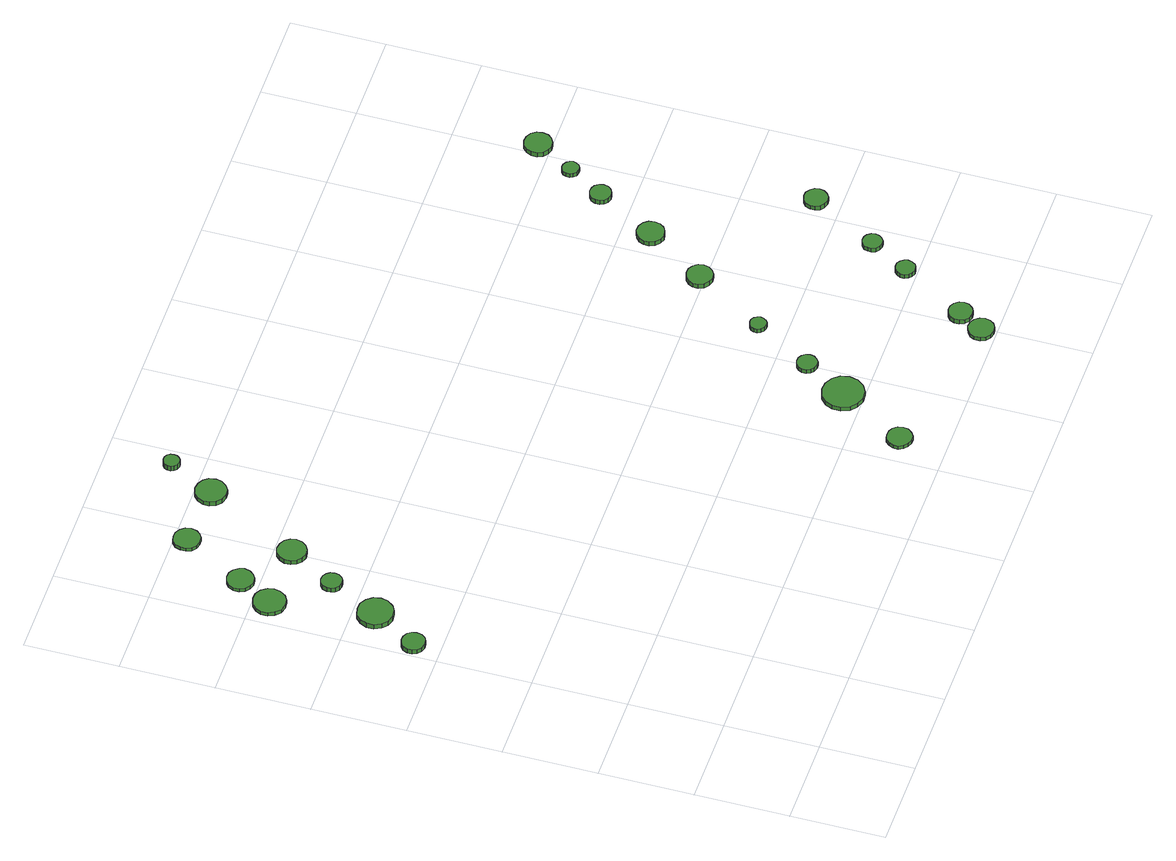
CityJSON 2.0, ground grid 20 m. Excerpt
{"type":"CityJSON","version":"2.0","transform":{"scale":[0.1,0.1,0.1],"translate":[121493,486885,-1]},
"CityObjects":{
"tree1":{"type":"SolitaryVegetationObject","attributes":{"function":"something"},"geometry":[{"type":"MultiSurface","lod":"1","boundaries":[[[0,1,2,3,4,5,6,7,8,9,10,11,12,13,14]],[[15,16,17,18,19,20,21,22,23,24,25,26,27,28,29]],[[0,29,28,1]],[[1,28,27,2]],[[2,27,26,3]],[[3,26,25,4]],[[4,25,24,5]],[[5,24,23,6]],[[6,23,22,7]],[[7,22,21,8]],[[8,21,20,9]],[[9,20,19,10]],[[10,19,18,11]],[[11,18,17,12]],[[12,17,16,13]],[[13,16,15,14]],[[14,15,29,0]]]}]},
"tree2":{"type":"SolitaryVegetationObject","attributes":{"function":"something"},"geometry":[{"type":"MultiSurface","lod":"1","boundaries":[[[30,31,32,33,34,35,36,37,38,39,40,41,42,43,44]],[[45,46,47,48,49,50,51,52,53,54,55,56,57,58,59]],[[30,59,58,31]],[[31,58,57,32]],[[32,57,56,33]],[[33,56,55,34]],[[34,55,54,35]],[[35,54,53,36]],[[36,53,52,37]],[[37,52,51,38]],[[38,51,50,39]],[[39,50,49,40]],[[40,49,48,41]],[[41,48,47,42]],[[42,47,46,43]],[[43,46,45,44]],[[44,45,59,30]]]}]},
"tree3":{"type":"SolitaryVegetationObject","attributes":{"function":"something"},"geometry":[{"type":"MultiSurface","lod":"1","boundaries":[[[60,61,62,63,64,65,66,67,68,69,70,71,72,73,74]],[[75,76,77,78,79,80,81,82,83,84,85,86,87,88,89]],[[60,89,88,61]],[[61,88,87,62]],[[62,87,86,63]],[[63,86,85,64]],[[64,85,84,65]],[[65,84,83,66]],[[66,83,82,67]],[[67,82,81,68]],[[68,81,80,69]],[[69,80,79,70]],[[70,79,78,71]],[[71,78,77,72]],[[72,77,76,73]],[[73,76,75,74]],[[74,75,89,60]]]}]},
"tree4":{"type":"SolitaryVegetationObject","attributes":{"function":"something"},"geometry":[{"type":"MultiSurface","lod":"1","boundaries":[[[90,91,92,93,94,95,96,97,98,99,100,101,102,103,104]],[[105,106,107,108,109,110,111,112,113,114,115,116,117,118,119]],[[90,119,118,91]],[[91,118,117,92]],[[92,117,116,93]],[[93,116,115,94]],[[94,115,114,95]],[[95,114,113,96]],[[96,113,112,97]],[[97,112,111,98]],[[98,111,110,99]],[[99,110,109,100]],[[100,109,108,101]],[[101,108,107,102]],[[102,107,106,103]],[[103,106,105,104]],[[104,105,119,90]]]}]},
"tree5":{"type":"SolitaryVegetationObject","attributes":{"function":"something"},"geometry":[{"type":"MultiSurface","lod":"1","boundaries":[[[120,121,122,123,124,125,126,127,128,129,130,131,132,133,134]],[[135,136,137,138,139,140,141,142,143,144,145,146,147,148,149]],[[120,149,148,121]],[[121,148,147,122]],[[122,147,146,123]],[[123,146,145,124]],[[124,145,144,125]],[[125,144,143,126]],[[126,143,142,127]],[[127,142,141,128]],[[128,141,140,129]],[[129,140,139,130]],[[130,139,138,131]],[[131,138,137,132]],[[132,137,136,133]],[[133,136,135,134]],[[134,135,149,120]]]}]},
"tree6":{"type":"SolitaryVegetationObject","attributes":{"function":"something"},"geometry":[{"type":"MultiSurface","lod":"1","boundaries":[[[150,151,152,153,154,155,156,157,158,159,160,161,162,163,164]],[[165,166,167,168,169,170,171,172,173,174,175,176,177,178,179]],[[150,179,178,151]],[[151,178,177,152]],[[152,177,176,153]],[[153,176,175,154]],[[154,175,174,155]],[[155,174,173,156]],[[156,173,172,157]],[[157,172,171,158]],[[158,171,170,159]],[[159,170,169,160]],[[160,169,168,161]],[[161,168,167,162]],[[162,167,166,163]],[[163,166,165,164]],[[164,165,179,150]]]}]},
"tree7":{"type":"SolitaryVegetationObject","attributes":{"function":"something"},"geometry":[{"type":"MultiSurface","lod":"1","boundaries":[[[180,181,182,183,184,185,186,187,188,189,190,191,192,193,194]],[[195,196,197,198,199,200,201,202,203,204,205,206,207,208,209]],[[180,209,208,181]],[[181,208,207,182]],[[182,207,206,183]],[[183,206,205,184]],[[184,205,204,185]],[[185,204,203,186]],[[186,203,202,187]],[[187,202,201,188]],[[188,201,200,189]],[[189,200,199,190]],[[190,199,198,191]],[[191,198,197,192]],[[192,197,196,193]],[[193,196,195,194]],[[194,195,209,180]]]}]},
"tree8":{"type":"SolitaryVegetationObject","attributes":{"function":"something"},"geometry":[{"type":"MultiSurface","lod":"1","boundaries":[[[210,211,212,213,214,215,216,217,218,219,220,221,222,223,224]],[[225,226,227,228,229,230,231,232,233,234,235,236,237,238,239]],[[210,239,238,211]],[[211,238,237,212]],[[212,237,236,213]],[[213,236,235,214]],[[214,235,234,215]],[[215,234,233,216]],[[216,233,232,217]],[[217,232,231,218]],[[218,231,230,219]],[[219,230,229,220]],[[220,229,228,221]],[[221,228,227,222]],[[222,227,226,223]],[[223,226,225,224]],[[224,225,239,210]]]}]},
"tree9":{"type":"SolitaryVegetationObject","attributes":{"function":"something"},"geometry":[{"type":"MultiSurface","lod":"1","boundaries":[[[240,241,242,243,244,245,246,247,248,249,250,251,252,253,254]],[[255,256,257,258,259,260,261,262,263,264,265,266,267,268,269]],[[240,269,268,241]],[[241,268,267,242]],[[242,267,266,243]],[[243,266,265,244]],[[244,265,264,245]],[[245,264,263,246]],[[246,263,262,247]],[[247,262,261,248]],[[248,261,260,249]],[[249,260,259,250]],[[250,259,258,251]],[[251,258,257,252]],[[252,257,256,253]],[[253,256,255,254]],[[254,255,269,240]]]}]},
"tree10":{"type":"SolitaryVegetationObject","attributes":{"function":"something"},"geometry":[{"type":"MultiSurface","lod":"1","boundaries":[[[270,271,272,273,274,275,276,277,278,279,280,281,282,283,284]],[[285,286,287,288,289,290,291,292,293,294,295,296,297,298,299]],[[270,299,298,271]],[[271,298,297,272]],[[272,297,296,273]],[[273,296,295,274]],[[274,295,294,275]],[[275,294,293,276]],[[276,293,292,277]],[[277,292,291,278]],[[278,291,290,279]],[[279,290,289,280]],[[280,289,288,281]],[[281,288,287,282]],[[282,287,286,283]],[[283,286,285,284]],[[284,285,299,270]]]}]},
"tree11":{"type":"SolitaryVegetationObject","attributes":{"function":"something"},"geometry":[{"type":"MultiSurface","lod":"1","boundaries":[[[300,301,302,303,304,305,306,307,308,309,310,311,312,313,314]],[[315,316,317,318,319,320,321,322,323,324,325,326,327,328,329]],[[300,329,328,301]],[[301,328,327,302]],[[302,327,326,303]],[[303,326,325,304]],[[304,325,324,305]],[[305,324,323,306]],[[306,323,322,307]],[[307,322,321,308]],[[308,321,320,309]],[[309,320,319,310]],[[310,319,318,311]],[[311,318,317,312]],[[312,317,316,313]],[[313,316,315,314]],[[314,315,329,300]]]}]},
"tree12":{"type":"SolitaryVegetationObject","attributes":{"function":"something"},"geometry":[{"type":"MultiSurface","lod":"1","boundaries":[[[330,331,332,333,334,335,336,337,338,339,340,341,342,343,344]],[[345,346,347,348,349,350,351,352,353,354,355,356,357,358,359]],[[330,359,358,331]],[[331,358,357,332]],[[332,357,356,333]],[[333,356,355,334]],[[334,355,354,335]],[[335,354,353,336]],[[336,353,352,337]],[[337,352,351,338]],[[338,351,350,339]],[[339,350,349,340]],[[340,349,348,341]],[[341,348,347,342]],[[342,347,346,343]],[[343,346,345,344]],[[344,345,359,330]]]}]},
"tree13":{"type":"SolitaryVegetationObject","attributes":{"function":"something"},"geometry":[{"type":"MultiSurface","lod":"1","boundaries":[[[360,361,362,363,364,365,366,367,368,369,370,371,372,373,374]],[[375,376,377,378,379,380,381,382,383,384,385,386,387,388,389]],[[360,389,388,361]],[[361,388,387,362]],[[362,387,386,363]],[[363,386,385,364]],[[364,385,384,365]],[[365,384,383,366]],[[366,383,382,367]],[[367,382,381,368]],[[368,381,380,369]],[[369,380,379,370]],[[370,379,378,371]],[[371,378,377,372]],[[372,377,376,373]],[[373,376,375,374]],[[374,375,389,360]]]}]},
"tree14":{"type":"SolitaryVegetationObject","attributes":{"function":"something"},"geometry":[{"type":"MultiSurface","lod":"1","boundaries":[[[390,391,392,393,394,395,396,397,398,399,400,401,402,403,404]],[[405,406,407,408,409,410,411,412,413,414,415,416,417,418,419]],[[390,419,418,391]],[[391,418,417,392]],[[392,417,416,393]],[[393,416,415,394]],[[394,415,414,395]],[[395,414,413,396]],[[396,413,412,397]],[[397,412,411,398]],[[398,411,410,399]],[[399,410,409,400]],[[400,409,408,401]],[[401,408,407,402]],[[402,407,406,403]],[[403,406,405,404]],[[404,405,419,390]]]}]},
"tree15":{"type":"SolitaryVegetationObject","attributes":{"function":"something"},"geometry":[{"type":"MultiSurface","lod":"1","boundaries":[[[420,421,422,423,424,425,426,427,428,429,430,431,432,433,434]],[[435,436,437,438,439,440,441,442,443,444,445,446,447,448,449]],[[420,449,448,421]],[[421,448,447,422]],[[422,447,446,423]],[[423,446,445,424]],[[424,445,444,425]],[[425,444,443,426]],[[426,443,442,427]],[[427,442,441,428]],[[428,441,440,429]],[[429,440,439,430]],[[430,439,438,431]],[[431,438,437,432]],[[432,437,436,433]],[[433,436,435,434]],[[434,435,449,420]]]}]},
"tree16":{"type":"SolitaryVegetationObject","attributes":{"function":"something"},"geometry":[{"type":"MultiSurface","lod":"1","boundaries":[[[450,451,452,453,454,455,456,457,458,459,460,461,462,463,464]],[[465,466,467,468,469,470,471,472,473,474,475,476,477,478,479]],[[450,479,478,451]],[[451,478,477,452]],[[452,477,476,453]],[[453,476,475,454]],[[454,475,474,455]],[[455,474,473,456]],[[456,473,472,457]],[[457,472,471,458]],[[458,471,470,459]],[[459,470,469,460]],[[460,469,468,461]],[[461,468,467,462]],[[462,467,466,463]],[[463,466,465,464]],[[464,465,479,450]]]}]},
"tree17":{"type":"SolitaryVegetationObject","attributes":{"function":"something"},"geometry":[{"type":"MultiSurface","lod":"1","boundaries":[[[480,481,482,483,484,485,486,487,488,489,490,491,492,493,494]],[[495,496,497,498,499,500,501,502,503,504,505,506,507,508,509]],[[480,509,508,481]],[[481,508,507,482]],[[482,507,506,483]],[[483,506,505,484]],[[484,505,504,485]],[[485,504,503,486]],[[486,503,502,487]],[[487,502,501,488]],[[488,501,500,489]],[[489,500,499,490]],[[490,499,498,491]],[[491,498,497,492]],[[492,497,496,493]],[[493,496,495,494]],[[494,495,509,480]]]}]},
"tree18":{"type":"SolitaryVegetationObject","attributes":{"function":"something"},"geometry":[{"type":"MultiSurface","lod":"1","boundaries":[[[510,511,512,513,514,515,516,517,518,519,520,521,522,523,524]],[[525,526,527,528,529,530,531,532,533,534,535,536,537,538,539]],[[510,539,538,511]],[[511,538,537,512]],[[512,537,536,513]],[[513,536,535,514]],[[514,535,534,515]],[[515,534,533,516]],[[516,533,532,517]],[[517,532,531,518]],[[518,531,530,519]],[[519,530,529,520]],[[520,529,528,521]],[[521,528,527,522]],[[522,527,526,523]],[[523,526,525,524]],[[524,525,539,510]]]}]},
"tree19":{"type":"SolitaryVegetationObject","attributes":{"function":"something"},"geometry":[{"type":"MultiSurface","lod":"1","boundaries":[[[540,541,542,543,544,545,546,547,548,549,550,551,552,553,554]],[[555,556,557,558,559,560,561,562,563,564,565,566,567,568,569]],[[540,569,568,541]],[[541,568,567,542]],[[542,567,566,543]],[[543,566,565,544]],[[544,565,564,545]],[[545,564,563,546]],[[546,563,562,547]],[[547,562,561,548]],[[548,561,560,549]],[[549,560,559,550]],[[550,559,558,551]],[[551,558,557,552]],[[552,557,556,553]],[[553,556,555,554]],[[554,555,569,540]]]}]},
"tree20":{"type":"SolitaryVegetationObject","attributes":{"function":"something"},"geometry":[{"type":"MultiSurface","lod":"1","boundaries":[[[570,571,572,573,574,575,576,577,578,579,580,581,582,583,584]],[[585,586,587,588,589,590,591,592,593,594,595,596,597,598,599]],[[570,599,598,571]],[[571,598,597,572]],[[572,597,596,573]],[[573,596,595,574]],[[574,595,594,575]],[[575,594,593,576]],[[576,593,592,577]],[[577,592,591,578]],[[578,591,590,579]],[[579,590,589,580]],[[580,589,588,581]],[[581,588,587,582]],[[582,587,586,583]],[[583,586,585,584]],[[584,585,599,570]]]}]},
"tree21":{"type":"SolitaryVegetationObject","attributes":{"function":"something"},"geometry":[{"type":"MultiSurface","lod":"1","boundaries":[[[600,601,602,603,604,605,606,607,608,609,610,611,612,613,614]],[[615,616,617,618,619,620,621,622,623,624,625,626,627,628,629]],[[600,629,628,601]],[[601,628,627,602]],[[602,627,626,603]],[[603,626,625,604]],[[604,625,624,605]],[[605,624,623,606]],[[606,623,622,607]],[[607,622,621,608]],[[608,621,620,609]],[[609,620,619,610]],[[610,619,618,611]],[[611,618,617,612]],[[612,617,616,613]],[[613,616,615,614]],[[614,615,629,600]]]}]},
"tree22":{"type":"SolitaryVegetationObject","attributes":{"function":"something"},"geometry":[{"type":"MultiSurface","lod":"1","boundaries":[[[630,631,632,633,634,635,636,637,638,639,640,641,642,643,644]],[[645,646,647,648,649,650,651,652,653,654,655,656,657,658,659]],[[630,659,658,631]],[[631,658,657,632]],[[632,657,656,633]],[[633,656,655,634]],[[634,655,654,635]],[[635,654,653,636]],[[636,653,652,637]],[[637,652,651,638]],[[638,651,650,639]],[[639,650,649,640]],[[640,649,648,641]],[[641,648,647,642]],[[642,647,646,643]],[[643,646,645,644]],[[644,645,659,630]]]}]},
"tree23":{"type":"SolitaryVegetationObject","attributes":{"function":"something"},"geometry":[{"type":"MultiSurface","lod":"1","boundaries":[[[660,661,662,663,664,665,666,667,668,669,670,671,672,673,674]],[[675,676,677,678,679,680,681,682,683,684,685,686,687,688,689]],[[660,689,688,661]],[[661,688,687,662]],[[662,687,686,663]],[[663,686,685,664]],[[664,685,684,665]],[[665,684,683,666]],[[666,683,682,667]],[[667,682,681,668]],[[668,681,680,669]],[[669,680,679,670]],[[670,679,678,671]],[[671,678,677,672]],[[672,677,676,673]],[[673,676,675,674]],[[674,675,689,660]]]}]}
},
"vertices":[
[56,858,17],[54,868,17],[48,876,17],[39,881,17],[29,882,17],[19,879,17],[11,872,17],[7,863,17],[7,852,17],[11,843,17],[19,836,17],[29,833,17],[39,834,17],[48,839,17],[54,847,17],[54,847,6],[48,839,6],[39,834,6],[29,833,6],[19,836,6],[11,843,6],[7,852,6],[7,863,6],[11,872,6],[19,879,6],[29,882,6],[39,881,6],[48,876,6],[54,868,6],[56,858,6],
[125,954,18],[122,969,18],[112,982,18],[99,990,18],[83,991,18],[68,987,18],[57,976,18],[50,962,18],[50,946,18],[57,932,18],[68,921,18],[83,917,18],[99,918,18],[112,926,18],[122,939,18],[122,939,6],[112,926,6],[99,918,6],[83,917,6],[68,921,6],[57,932,6],[50,946,6],[50,962,6],[57,976,6],[68,987,6],[83,991,6],[99,990,6],[112,982,6],[122,969,6],[125,954,6],
[89,1166,15],[86,1179,15],[78,1191,15],[66,1198,15],[52,1199,15],[38,1195,15],[28,1186,15],[22,1173,15],[22,1159,15],[28,1146,15],[38,1136,15],[52,1132,15],[66,1133,15],[78,1140,15],[86,1152,15],[86,1152,6],[78,1140,6],[66,1133,6],[52,1132,6],[38,1136,6],[28,1146,6],[22,1159,6],[22,1173,6],[28,1186,6],[38,1195,6],[52,1199,6],[66,1198,6],[78,1191,6],[86,1179,6],[89,1166,6],
[165,1063,17],[163,1072,17],[158,1079,17],[150,1084,17],[141,1085,17],[132,1082,17],[125,1076,17],[122,1067,17],[122,1058,17],[125,1050,17],[132,1044,17],[141,1041,17],[150,1042,17],[158,1046,17],[163,1054,17],[163,1054,6],[158,1046,6],[150,1042,6],[141,1041,6],[132,1044,6],[125,1050,6],[122,1058,6],[122,1067,6],[125,1076,6],[132,1082,6],[141,1085,6],[150,1084,6],[158,1079,6],[163,1072,6],[165,1063,6],
[126,1239,14],[123,1250,14],[116,1260,14],[106,1266,14],[94,1267,14],[83,1263,14],[74,1256,14],[69,1245,14],[69,1233,14],[74,1222,14],[83,1214,14],[94,1210,14],[106,1212,14],[116,1218,14],[123,1227,14],[123,1227,6],[116,1218,6],[106,1212,6],[94,1210,6],[83,1214,6],[74,1222,6],[69,1233,6],[69,1245,6],[74,1256,6],[83,1263,6],[94,1267,6],[106,1266,6],[116,1260,6],[123,1250,6],[126,1239,6],
[231,1164,17],[228,1176,17],[221,1186,17],[210,1192,17],[197,1194,17],[185,1190,17],[176,1181,17],[171,1170,17],[171,1157,17],[176,1146,17],[185,1137,17],[197,1133,17],[210,1135,17],[221,1141,17],[228,1151,17],[228,1151,6],[221,1141,6],[210,1135,6],[197,1133,6],[185,1137,6],[176,1146,6],[171,1157,6],[171,1170,6],[176,1181,6],[185,1190,6],[197,1194,6],[210,1192,6],[221,1186,6],[228,1176,6],[231,1164,6],
[201,1374,14],[198,1386,14],[191,1395,14],[181,1401,14],[169,1402,14],[158,1399,14],[149,1391,14],[145,1380,14],[145,1368,14],[149,1357,14],[158,1349,14],[169,1346,14],[181,1347,14],[191,1353,14],[198,1362,14],[198,1362,6],[191,1353,6],[181,1347,6],[169,1346,6],[158,1349,6],[149,1357,6],[145,1368,6],[145,1380,6],[149,1391,6],[158,1399,6],[169,1402,6],[181,1401,6],[191,1395,6],[198,1386,6],[201,1374,6],
[343,1366,17],[340,1380,17],[332,1391,17],[320,1397,17],[307,1399,17],[294,1395,17],[284,1386,17],[278,1373,17],[278,1360,17],[284,1347,17],[294,1338,17],[307,1334,17],[320,1335,17],[332,1342,17],[340,1353,17],[340,1353,6],[332,1342,6],[320,1335,6],[307,1334,6],[294,1338,6],[284,1347,6],[278,1360,6],[278,1373,6],[284,1386,6],[294,1395,6],[307,1399,6],[320,1397,6],[332,1391,6],[340,1380,6],[343,1366,6],
[379,1465,21],[378,1472,21],[374,1478,21],[368,1481,21],[361,1482,21],[354,1480,21],[349,1475,21],[346,1469,21],[346,1462,21],[349,1455,21],[354,1451,21],[361,1448,21],[368,1449,21],[374,1453,21],[378,1458,21],[378,1458,8],[374,1453,8],[368,1449,8],[361,1448,8],[354,1451,8],[349,1455,8],[346,1462,8],[346,1469,8],[349,1475,8],[354,1480,8],[361,1482,8],[368,1481,8],[374,1478,8],[378,1472,8],[379,1465,8],
[886,99,16],[884,110,16],[877,119,16],[867,124,16],[856,125,16],[846,122,16],[838,114,16],[833,104,16],[833,93,16],[838,83,16],[846,76,16],[856,72,16],[867,73,16],[877,79,16],[884,88,16],[884,88,7],[877,79,7],[867,73,7],[856,72,7],[846,76,7],[838,83,7],[833,93,7],[833,104,7],[838,114,7],[846,122,7],[856,125,7],[867,124,7],[877,119,7],[884,110,7],[886,99,7],
[988,243,16],[984,261,16],[973,275,16],[957,284,16],[939,286,16],[922,281,16],[908,268,16],[901,252,16],[901,234,16],[908,217,16],[922,205,16],[939,199,16],[957,201,16],[973,210,16],[984,225,16],[984,225,6],[973,210,6],[957,201,6],[939,199,6],[922,205,6],[908,217,6],[901,234,6],[901,252,6],[908,268,6],[922,281,6],[939,286,6],[957,284,6],[973,275,6],[984,261,6],[988,243,6],
[1023,336,16],[1021,345,16],[1015,352,16],[1008,356,16],[999,357,16],[990,354,16],[984,348,16],[980,340,16],[980,331,16],[984,323,16],[990,317,16],[999,314,16],[1008,315,16],[1015,320,16],[1021,327,16],[1021,327,6],[1015,320,6],[1008,315,6],[999,314,6],[990,317,6],[984,323,6],[980,331,6],[980,340,6],[984,348,6],[990,354,6],[999,357,6],[1008,356,6],[1015,352,6],[1021,345,6],[1023,336,6],
[1222,32,16],[1219,43,16],[1213,52,16],[1203,58,16],[1192,59,16],[1181,55,16],[1172,48,16],[1168,38,16],[1168,26,16],[1172,16,16],[1181,8,16],[1192,5,16],[1203,6,16],[1213,12,16],[1219,21,16],[1219,21,7],[1213,12,7],[1203,6,7],[1192,5,7],[1181,8,7],[1172,16,7],[1168,26,7],[1168,38,7],[1172,48,7],[1181,55,7],[1192,59,7],[1203,58,7],[1213,52,7],[1219,43,7],[1222,32,7],
[1093,461,16],[1091,468,16],[1087,474,16],[1081,478,16],[1074,478,16],[1067,476,16],[1061,471,16],[1058,465,16],[1058,457,16],[1061,451,16],[1067,446,16],[1074,444,16],[1081,444,16],[1087,448,16],[1091,454,16],[1091,454,6],[1087,448,6],[1081,444,6],[1074,444,6],[1067,446,6],[1061,451,6],[1058,457,6],[1058,465,6],[1061,471,6],[1067,476,6],[1074,478,6],[1081,478,6],[1087,474,6],[1091,468,6],[1093,461,6],
[1251,85,17],[1249,95,17],[1242,104,17],[1233,109,17],[1223,110,17],[1213,107,17],[1205,100,17],[1201,90,17],[1201,80,17],[1205,70,17],[1213,63,17],[1223,60,17],[1233,61,17],[1242,66,17],[1249,75,17],[1249,75,6],[1242,66,6],[1233,61,6],[1223,60,6],[1213,63,6],[1205,70,6],[1201,80,6],[1201,90,6],[1205,100,6],[1213,107,6],[1223,110,6],[1233,109,6],[1242,104,6],[1249,95,6],[1251,85,6],
[1196,612,17],[1194,623,17],[1187,632,17],[1177,638,17],[1166,639,17],[1155,636,17],[1146,628,17],[1141,618,17],[1141,606,17],[1146,595,17],[1155,588,17],[1166,584,17],[1177,585,17],[1187,591,17],[1194,601,17],[1194,601,6],[1187,591,6],[1177,585,6],[1166,584,6],[1155,588,6],[1146,595,6],[1141,606,6],[1141,618,6],[1146,628,6],[1155,636,6],[1166,639,6],[1177,638,6],[1187,632,6],[1194,623,6],[1196,612,6],
[1330,226,16],[1328,234,16],[1323,241,16],[1316,246,16],[1307,246,16],[1299,244,16],[1293,238,16],[1289,230,16],[1289,222,16],[1293,214,16],[1299,208,16],[1307,205,16],[1316,206,16],[1323,210,16],[1328,217,16],[1328,217,6],[1323,210,6],[1316,206,6],[1307,205,6],[1299,208,6],[1293,214,6],[1289,222,6],[1289,230,6],[1293,238,6],[1299,244,6],[1307,246,6],[1316,246,6],[1323,241,6],[1328,234,6],[1330,226,6],
[1380,310,16],[1378,319,16],[1373,326,16],[1366,330,16],[1357,331,16],[1349,328,16],[1342,322,16],[1339,314,16],[1339,306,16],[1342,298,16],[1349,292,16],[1357,289,16],[1366,290,16],[1373,295,16],[1378,302,16],[1378,302,6],[1373,295,6],[1366,290,6],[1357,289,6],[1349,292,6],[1342,298,6],[1339,306,6],[1339,314,6],[1342,322,6],[1349,328,6],[1357,331,6],[1366,330,6],[1373,326,6],[1378,319,6],[1380,310,6],
[1281,740,17],[1279,752,17],[1272,762,17],[1261,768,17],[1249,769,17],[1238,765,17],[1229,757,17],[1224,746,17],[1224,734,17],[1229,723,17],[1238,715,17],[1249,711,17],[1261,713,17],[1272,719,17],[1279,728,17],[1279,728,6],[1272,719,6],[1261,713,6],[1249,711,6],[1238,715,6],[1229,723,6],[1224,734,6],[1224,746,6],[1229,757,6],[1238,765,6],[1249,769,6],[1261,768,6],[1272,762,6],[1279,752,6],[1281,740,6],
[1465,453,17],[1463,463,17],[1457,471,17],[1448,477,17],[1438,478,17],[1428,475,17],[1420,468,17],[1416,458,17],[1416,448,17],[1420,438,17],[1428,432,17],[1438,428,17],[1448,429,17],[1457,435,17],[1463,443,17],[1463,443,6],[1457,435,6],[1448,429,6],[1438,428,6],[1428,432,6],[1420,438,6],[1416,448,6],[1416,458,6],[1420,468,6],[1428,475,6],[1438,478,6],[1448,477,6],[1457,471,6],[1463,463,6],[1465,453,6],
[1349,868,17],[1347,877,17],[1341,885,17],[1333,889,17],[1324,890,17],[1315,887,17],[1308,881,17],[1304,872,17],[1304,863,17],[1308,854,17],[1315,848,17],[1324,845,17],[1333,846,17],[1341,851,17],[1347,858,17],[1347,858,6],[1341,851,6],[1333,846,6],[1324,845,6],[1315,848,6],[1308,854,6],[1304,863,6],[1304,872,6],[1308,881,6],[1315,887,6],[1324,890,6],[1333,889,6],[1341,885,6],[1347,877,6],[1349,868,6],
[1393,945,16],[1391,952,16],[1387,958,16],[1380,962,16],[1373,963,16],[1366,961,16],[1361,956,16],[1358,949,16],[1358,942,16],[1361,935,16],[1366,930,16],[1373,928,16],[1380,928,16],[1387,932,16],[1391,938,16],[1391,938,6],[1387,932,6],[1380,928,6],[1373,928,6],[1366,930,6],[1361,935,6],[1358,942,6],[1358,949,6],[1361,956,6],[1366,961,6],[1373,963,6],[1380,962,6],[1387,958,6],[1391,952,6],[1393,945,6],
[1450,1027,17],[1448,1039,17],[1441,1049,17],[1430,1055,17],[1418,1056,17],[1407,1053,17],[1398,1044,17],[1393,1033,17],[1393,1021,17],[1398,1010,17],[1407,1002,17],[1418,998,17],[1430,1000,17],[1441,1006,17],[1448,1015,17],[1448,1015,6],[1441,1006,6],[1430,1000,6],[1418,998,6],[1407,1002,6],[1398,1010,6],[1393,1021,6],[1393,1033,6],[1398,1044,6],[1407,1053,6],[1418,1056,6],[1430,1055,6],[1441,1049,6],[1448,1039,6],[1450,1027,6]
]}
